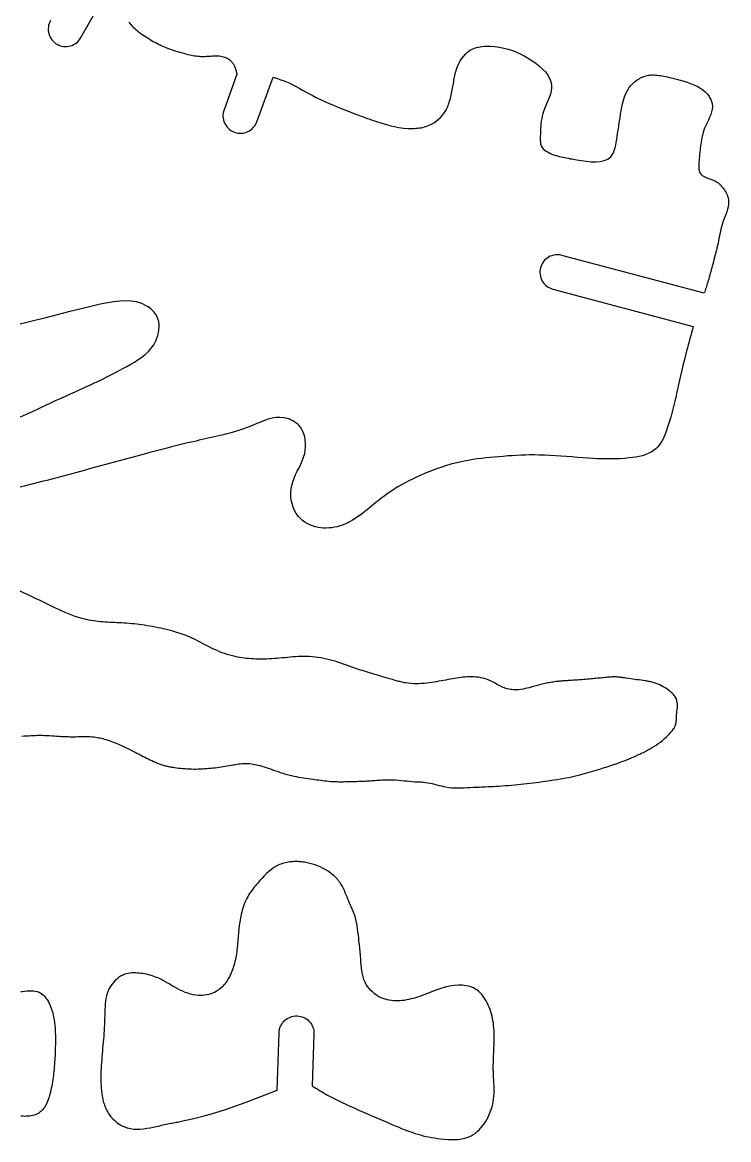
# Model space of a CAD drawing. Extents: x 0 to 235, y 0 to 140.
# Drawn here: x 204.63 to 234.96, y 0 to 47.94 of the extents above; entities that cross this region are included whole.
import ezdxf

# ---------------------------------------------------------------- set-up
doc = ezdxf.new("R2010")
doc.units = 0
doc.layers.add('CK_LEVEL_1', color=1, linetype='CONTINUOUS')

msp = doc.modelspace()

# ---------------------------------------------------------------- linework, layer by layer
at = {"layer": 'CK_LEVEL_1'}
for points in [[(205.838, 48.025, 0.414214), (206.124, 47.003, 0.414214), (207.146, 47.289), (208.144, 49.061)], [(209.2, 47.95), (209.243, 47.898), (209.287, 47.847), (209.333, 47.797), (209.381, 47.749), (209.442, 47.691), (209.505, 47.635), (209.57, 47.581), (209.636, 47.529), (209.704, 47.478), (209.773, 47.429), (209.843, 47.382), (209.914, 47.335), (209.986, 47.29), (210.059, 47.245), (210.133, 47.2), (210.208, 47.157), (210.283, 47.114), (210.359, 47.073), (210.435, 47.033), (210.512, 46.994), (210.589, 46.957), (210.667, 46.921), (210.769, 46.878), (210.871, 46.837), (210.974, 46.798), (211.078, 46.761), (211.183, 46.727), (211.289, 46.694), (211.395, 46.663), (211.502, 46.633), (211.61, 46.604), (211.679, 46.586), (211.749, 46.569), (211.818, 46.552), (211.888, 46.537), (211.958, 46.524), (212.028, 46.512), (212.098, 46.501), (212.168, 46.493), (212.238, 46.488), (212.299, 46.485), (212.36, 46.484), (212.421, 46.485), (212.482, 46.486), (212.543, 46.489), (212.605, 46.492), (212.666, 46.496), (212.728, 46.499), (212.79, 46.502), (212.852, 46.505), (212.913, 46.506), (212.974, 46.507), (213.035, 46.505), (213.095, 46.501), (213.155, 46.494), (213.214, 46.483), (213.273, 46.469), (213.33, 46.451), (213.357, 46.44), (213.385, 46.428), (213.411, 46.415), (213.438, 46.401), (213.463, 46.386), (213.489, 46.369), (213.513, 46.352), (213.537, 46.334), (213.559, 46.314), (213.585, 46.29), (213.61, 46.264), (213.633, 46.238), (213.655, 46.21), (213.675, 46.181), (213.695, 46.151), (213.713, 46.121), (213.729, 46.09), (213.745, 46.058), (213.76, 46.022), (213.775, 45.985), (213.788, 45.947), (213.799, 45.909), (213.81, 45.871), (213.819, 45.833), (213.828, 45.794), (213.837, 45.755), (213.845, 45.715), (213.291, 44.194, 0.414214), (213.74, 43.232, 0.414214), (214.702, 43.681), (215.396, 45.589), (215.444, 45.574), (215.492, 45.56), (215.541, 45.545), (215.589, 45.53), (215.637, 45.515), (215.685, 45.499), (215.732, 45.483), (215.78, 45.467), (215.827, 45.449), (215.97, 45.392), (216.111, 45.329), (216.25, 45.261), (216.388, 45.19), (216.525, 45.116), (216.661, 45.041), (216.797, 44.965), (216.933, 44.889), (217.07, 44.815), (217.25, 44.722), (217.433, 44.633), (217.617, 44.547), (217.802, 44.465), (217.989, 44.385), (218.176, 44.308), (218.364, 44.232), (218.553, 44.158), (218.742, 44.086), (218.842, 44.048), (218.943, 44.01), (219.043, 43.972), (219.143, 43.935), (219.244, 43.898), (219.345, 43.861), (219.446, 43.825), (219.548, 43.789), (219.65, 43.754), (219.838, 43.69), (220.027, 43.628), (220.218, 43.571), (220.41, 43.52), (220.603, 43.475), (220.798, 43.438), (220.993, 43.411), (221.189, 43.395), (221.387, 43.391), (221.46, 43.393), (221.533, 43.397), (221.606, 43.403), (221.679, 43.412), (221.752, 43.424), (221.824, 43.438), (221.895, 43.455), (221.965, 43.476), (222.035, 43.5), (222.137, 43.543), (222.236, 43.593), (222.331, 43.651), (222.423, 43.715), (222.509, 43.786), (222.59, 43.863), (222.665, 43.945), (222.733, 44.032), (222.793, 44.124), (222.827, 44.183), (222.858, 44.244), (222.886, 44.306), (222.912, 44.37), (222.936, 44.434), (222.958, 44.499), (222.978, 44.565), (222.997, 44.631), (223.014, 44.697), (223.031, 44.767), (223.048, 44.837), (223.063, 44.906), (223.078, 44.976), (223.092, 45.046), (223.105, 45.116), (223.118, 45.186), (223.13, 45.256), (223.142, 45.327), (223.154, 45.395), (223.165, 45.463), (223.178, 45.531), (223.19, 45.599), (223.204, 45.667), (223.22, 45.735), (223.237, 45.802), (223.256, 45.87), (223.278, 45.937), (223.323, 46.056), (223.377, 46.174), (223.439, 46.287), (223.509, 46.395), (223.588, 46.497), (223.673, 46.591), (223.766, 46.674), (223.866, 46.746), (223.973, 46.806), (224.051, 46.839), (224.131, 46.865), (224.214, 46.886), (224.298, 46.901), (224.383, 46.912), (224.47, 46.918), (224.557, 46.921), (224.644, 46.921), (224.731, 46.918), (224.926, 46.903), (225.117, 46.878), (225.305, 46.841), (225.491, 46.793), (225.674, 46.734), (225.855, 46.663), (226.036, 46.581), (226.216, 46.487), (226.396, 46.382), (226.548, 46.283), (226.697, 46.177), (226.84, 46.063), (226.972, 45.942), (227.091, 45.815), (227.193, 45.682), (227.273, 45.544), (227.33, 45.401), (227.358, 45.254), (227.359, 45.124), (227.34, 44.992), (227.305, 44.857), (227.258, 44.721), (227.204, 44.583), (227.145, 44.445), (227.087, 44.306), (227.032, 44.167), (226.985, 44.028), (226.956, 43.921), (226.933, 43.815), (226.915, 43.709), (226.902, 43.602), (226.892, 43.494), (226.885, 43.386), (226.88, 43.276), (226.877, 43.165), (226.874, 43.052), (226.872, 43.004), (226.871, 42.957), (226.871, 42.91), (226.873, 42.863), (226.876, 42.817), (226.881, 42.772), (226.889, 42.728), (226.9, 42.686), (226.915, 42.646), (226.953, 42.578), (227.002, 42.517), (227.062, 42.461), (227.131, 42.412), (227.206, 42.368), (227.286, 42.328), (227.369, 42.293), (227.453, 42.263), (227.537, 42.235), (227.616, 42.212), (227.694, 42.191), (227.77, 42.172), (227.846, 42.155), (227.922, 42.139), (227.998, 42.124), (228.076, 42.11), (228.155, 42.095), (228.236, 42.081), (228.433, 42.045), (228.639, 42.011), (228.849, 41.982), (229.057, 41.963), (229.258, 41.959), (229.448, 41.974), (229.621, 42.012), (229.773, 42.079), (229.898, 42.179), (229.959, 42.258), (230.011, 42.349), (230.053, 42.451), (230.087, 42.56), (230.115, 42.676), (230.138, 42.796), (230.157, 42.917), (230.175, 43.039), (230.191, 43.159), (230.203, 43.24), (230.215, 43.319), (230.227, 43.396), (230.24, 43.473), (230.252, 43.549), (230.265, 43.625), (230.277, 43.7), (230.289, 43.776), (230.301, 43.852), (230.324, 44.001), (230.348, 44.152), (230.374, 44.304), (230.405, 44.454), (230.442, 44.603), (230.488, 44.748), (230.545, 44.888), (230.613, 45.022), (230.696, 45.149), (230.765, 45.236), (230.842, 45.317), (230.926, 45.393), (231.016, 45.461), (231.111, 45.522), (231.21, 45.575), (231.313, 45.618), (231.419, 45.652), (231.526, 45.675), (231.598, 45.683), (231.67, 45.688), (231.742, 45.688), (231.814, 45.685), (231.887, 45.679), (231.959, 45.67), (232.031, 45.659), (232.103, 45.646), (232.175, 45.633), (232.256, 45.617), (232.337, 45.6), (232.417, 45.582), (232.497, 45.564), (232.577, 45.545), (232.657, 45.525), (232.737, 45.504), (232.818, 45.483), (232.898, 45.461), (233.043, 45.42), (233.187, 45.375), (233.329, 45.326), (233.469, 45.27), (233.604, 45.206), (233.732, 45.133), (233.852, 45.049), (233.963, 44.953), (234.062, 44.843), (234.092, 44.804), (234.12, 44.764), (234.146, 44.723), (234.171, 44.68), (234.192, 44.636), (234.212, 44.592), (234.228, 44.547), (234.242, 44.502), (234.252, 44.457), (234.263, 44.34), (234.254, 44.223), (234.229, 44.106), (234.191, 43.988), (234.144, 43.871), (234.091, 43.753), (234.035, 43.635), (233.98, 43.516), (233.931, 43.397), (233.9, 43.313), (233.872, 43.228), (233.848, 43.143), (233.827, 43.059), (233.809, 42.974), (233.793, 42.889), (233.778, 42.805), (233.765, 42.72), (233.754, 42.636), (233.743, 42.551), (233.733, 42.466), (233.724, 42.381), (233.716, 42.295), (233.708, 42.208), (233.701, 42.121), (233.695, 42.032), (233.689, 41.942), (233.684, 41.849), (233.683, 41.809), (233.681, 41.768), (233.681, 41.728), (233.681, 41.688), (233.684, 41.65), (233.688, 41.612), (233.695, 41.576), (233.704, 41.542), (233.716, 41.509), (233.763, 41.437), (233.829, 41.378), (233.909, 41.329), (234.001, 41.287), (234.1, 41.25), (234.202, 41.213), (234.303, 41.175), (234.399, 41.131), (234.487, 41.079), (234.513, 41.06), (234.537, 41.04), (234.561, 41.019), (234.583, 40.997), (234.605, 40.975), (234.626, 40.951), (234.646, 40.927), (234.666, 40.902), (234.686, 40.877), (234.726, 40.824), (234.765, 40.77), (234.802, 40.714), (234.837, 40.657), (234.868, 40.599), (234.896, 40.54), (234.92, 40.48), (234.939, 40.419), (234.953, 40.358), (234.963, 40.251), (234.959, 40.143), (234.942, 40.035), (234.915, 39.925), (234.881, 39.816), (234.841, 39.705), (234.799, 39.595), (234.757, 39.485), (234.718, 39.375), (234.686, 39.274), (234.657, 39.174), (234.632, 39.074), (234.609, 38.974), (234.587, 38.874), (234.567, 38.775), (234.547, 38.675), (234.527, 38.576), (234.506, 38.476), (234.484, 38.376), (234.461, 38.276), (234.437, 38.176), (234.412, 38.075), (234.386, 37.975), (234.36, 37.875), (234.333, 37.775), (234.307, 37.674), (234.28, 37.574), (234.259, 37.493), (234.237, 37.412), (234.216, 37.331), (234.194, 37.25), (234.173, 37.169), (234.151, 37.089), (234.128, 37.008), (234.105, 36.927), (234.082, 36.847), (234.064, 36.789), (234.046, 36.73), (234.028, 36.672), (234.009, 36.614), (233.991, 36.556), (233.972, 36.498), (233.953, 36.44), (233.934, 36.382), (233.915, 36.324), (227.8, 37.947, 0.414214), (226.882, 37.414, 0.414214), (227.415, 36.496), (233.444, 34.896), (233.408, 34.765), (233.371, 34.634), (233.334, 34.504), (233.298, 34.373), (233.262, 34.242), (233.226, 34.111), (233.191, 33.98), (233.156, 33.849), (233.122, 33.717), (233.075, 33.529), (233.029, 33.341), (232.985, 33.153), (232.941, 32.964), (232.898, 32.775), (232.855, 32.587), (232.813, 32.399), (232.771, 32.211), (232.728, 32.024), (232.689, 31.853), (232.649, 31.683), (232.608, 31.513), (232.566, 31.343), (232.521, 31.172), (232.473, 31.002), (232.423, 30.831), (232.368, 30.659), (232.31, 30.487), (232.273, 30.383), (232.233, 30.279), (232.191, 30.176), (232.145, 30.076), (232.095, 29.98), (232.04, 29.888), (231.98, 29.801), (231.914, 29.721), (231.842, 29.648), (231.74, 29.566), (231.629, 29.497), (231.509, 29.439), (231.383, 29.39), (231.25, 29.35), (231.113, 29.318), (230.974, 29.291), (230.833, 29.27), (230.692, 29.253), (230.49, 29.234), (230.291, 29.22), (230.095, 29.212), (229.9, 29.208), (229.706, 29.209), (229.513, 29.213), (229.321, 29.22), (229.129, 29.229), (228.937, 29.241), (228.703, 29.258), (228.468, 29.276), (228.233, 29.295), (227.997, 29.314), (227.761, 29.332), (227.524, 29.348), (227.287, 29.362), (227.05, 29.373), (226.813, 29.379), (226.622, 29.381), (226.431, 29.38), (226.24, 29.376), (226.049, 29.369), (225.858, 29.36), (225.667, 29.349), (225.476, 29.337), (225.285, 29.322), (225.094, 29.307), (224.906, 29.291), (224.719, 29.273), (224.531, 29.254), (224.344, 29.232), (224.157, 29.208), (223.971, 29.18), (223.786, 29.15), (223.601, 29.115), (223.417, 29.076), (223.224, 29.03), (223.031, 28.979), (222.84, 28.923), (222.649, 28.863), (222.46, 28.798), (222.273, 28.729), (222.086, 28.657), (221.901, 28.58), (221.717, 28.501), (221.553, 28.426), (221.39, 28.349), (221.228, 28.269), (221.068, 28.186), (220.911, 28.1), (220.755, 28.01), (220.602, 27.916), (220.452, 27.818), (220.304, 27.717), (220.205, 27.644), (220.107, 27.571), (220.01, 27.495), (219.914, 27.419), (219.818, 27.342), (219.723, 27.264), (219.628, 27.186), (219.532, 27.108), (219.436, 27.03), (219.336, 26.951), (219.235, 26.873), (219.132, 26.797), (219.028, 26.723), (218.923, 26.652), (218.815, 26.586), (218.705, 26.523), (218.592, 26.465), (218.476, 26.413), (218.369, 26.37), (218.259, 26.334), (218.146, 26.302), (218.033, 26.277), (217.918, 26.259), (217.802, 26.247), (217.685, 26.242), (217.568, 26.244), (217.45, 26.255), (217.328, 26.274), (217.208, 26.302), (217.09, 26.339), (216.975, 26.384), (216.864, 26.438), (216.759, 26.501), (216.66, 26.572), (216.569, 26.652), (216.486, 26.74), (216.395, 26.863), (216.319, 26.998), (216.257, 27.142), (216.211, 27.293), (216.18, 27.448), (216.163, 27.607), (216.16, 27.765), (216.173, 27.922), (216.199, 28.074), (216.243, 28.234), (216.301, 28.388), (216.367, 28.537), (216.439, 28.685), (216.514, 28.832), (216.586, 28.98), (216.653, 29.131), (216.711, 29.287), (216.756, 29.45), (216.781, 29.588), (216.794, 29.73), (216.795, 29.873), (216.783, 30.015), (216.758, 30.154), (216.719, 30.289), (216.666, 30.416), (216.598, 30.534), (216.514, 30.641), (216.456, 30.699), (216.392, 30.752), (216.325, 30.801), (216.253, 30.844), (216.178, 30.881), (216.101, 30.914), (216.022, 30.94), (215.942, 30.961), (215.861, 30.977), (215.693, 30.99), (215.526, 30.982), (215.36, 30.954), (215.194, 30.912), (215.03, 30.857), (214.866, 30.794), (214.702, 30.727), (214.539, 30.658), (214.376, 30.591), (214.238, 30.538), (214.1, 30.489), (213.962, 30.443), (213.824, 30.4), (213.686, 30.359), (213.548, 30.321), (213.409, 30.284), (213.27, 30.249), (213.131, 30.215), (213.002, 30.185), (212.873, 30.155), (212.743, 30.125), (212.613, 30.096), (212.483, 30.067), (212.353, 30.038), (212.223, 30.009), (212.093, 29.979), (211.963, 29.95), (211.729, 29.895), (211.495, 29.839), (211.262, 29.782), (211.029, 29.724), (210.796, 29.664), (210.563, 29.604), (210.331, 29.543), (210.099, 29.482), (209.867, 29.42), (209.544, 29.334), (209.222, 29.246), (208.9, 29.159), (208.577, 29.071), (208.255, 28.983), (207.933, 28.896), (207.611, 28.808), (207.289, 28.721), (206.967, 28.634), (206.752, 28.577), (206.538, 28.52), (206.324, 28.463), (206.11, 28.406), (205.895, 28.349), (205.68, 28.292), (205.465, 28.236), (205.25, 28.179), (205.035, 28.122), (204.869, 28.078), (204.704, 28.036), (204.538, 27.995)]]:
    msp.add_lwpolyline(points, format="xyb", dxfattribs=at)
for points in [[(204.555, 31.023), (204.683, 31.076), (204.81, 31.131), (204.935, 31.188), (205.06, 31.246), (205.183, 31.305), (205.307, 31.364), (205.431, 31.423), (205.639, 31.521), (205.849, 31.618), (206.059, 31.713), (206.271, 31.809), (206.483, 31.903), (206.695, 31.998), (206.906, 32.093), (207.117, 32.188), (207.328, 32.284), (207.528, 32.376), (207.728, 32.47), (207.927, 32.565), (208.125, 32.661), (208.323, 32.76), (208.522, 32.861), (208.72, 32.964), (208.919, 33.07), (209.118, 33.179), (209.284, 33.272), (209.448, 33.368), (209.608, 33.471), (209.762, 33.579), (209.908, 33.696), (210.043, 33.823), (210.166, 33.961), (210.274, 34.111), (210.364, 34.275), (210.412, 34.388), (210.451, 34.506), (210.48, 34.627), (210.499, 34.749), (210.507, 34.872), (210.502, 34.994), (210.485, 35.113), (210.454, 35.227), (210.408, 35.336), (210.374, 35.395), (210.336, 35.452), (210.293, 35.507), (210.247, 35.558), (210.197, 35.607), (210.145, 35.653), (210.09, 35.696), (210.033, 35.736), (209.975, 35.772), (209.76, 35.878), (209.535, 35.947), (209.301, 35.985), (209.059, 35.997), (208.811, 35.985), (208.559, 35.956), (208.305, 35.913), (208.05, 35.86), (207.796, 35.802), (207.228, 35.667), (206.671, 35.531), (206.125, 35.394), (205.587, 35.258), (205.058, 35.125), (204.534, 34.995)], [(204.606, 17.321), (204.702, 17.322), (204.798, 17.326), (204.894, 17.332), (204.99, 17.338), (205.087, 17.344), (205.183, 17.349), (205.279, 17.353), (205.383, 17.354), (205.488, 17.352), (205.592, 17.349), (205.696, 17.344), (205.801, 17.337), (205.905, 17.33), (206.009, 17.323), (206.113, 17.315), (206.218, 17.308), (206.296, 17.304), (206.374, 17.3), (206.453, 17.297), (206.531, 17.294), (206.61, 17.293), (206.688, 17.291), (206.767, 17.291), (206.845, 17.29), (206.924, 17.291), (207.012, 17.293), (207.101, 17.294), (207.189, 17.296), (207.277, 17.297), (207.365, 17.297), (207.453, 17.296), (207.541, 17.293), (207.628, 17.287), (207.716, 17.279), (207.779, 17.27), (207.841, 17.261), (207.903, 17.249), (207.966, 17.236), (208.028, 17.222), (208.089, 17.207), (208.151, 17.19), (208.212, 17.172), (208.272, 17.154), (208.403, 17.11), (208.532, 17.063), (208.659, 17.012), (208.786, 16.959), (208.911, 16.903), (209.036, 16.844), (209.159, 16.784), (209.282, 16.723), (209.405, 16.661), (209.474, 16.625), (209.544, 16.589), (209.614, 16.553), (209.684, 16.517), (209.753, 16.481), (209.823, 16.445), (209.893, 16.41), (209.964, 16.374), (210.034, 16.339), (210.112, 16.301), (210.191, 16.264), (210.27, 16.227), (210.35, 16.192), (210.43, 16.159), (210.511, 16.128), (210.593, 16.099), (210.675, 16.072), (210.758, 16.048), (210.802, 16.037), (210.846, 16.026), (210.891, 16.017), (210.935, 16.008), (210.98, 15.999), (211.025, 15.991), (211.07, 15.984), (211.115, 15.977), (211.16, 15.97), (211.252, 15.958), (211.344, 15.947), (211.436, 15.937), (211.528, 15.928), (211.621, 15.92), (211.713, 15.915), (211.805, 15.91), (211.898, 15.907), (211.99, 15.905), (212.084, 15.905), (212.177, 15.907), (212.27, 15.91), (212.363, 15.914), (212.456, 15.92), (212.549, 15.926), (212.642, 15.934), (212.734, 15.943), (212.827, 15.953), (212.913, 15.962), (212.999, 15.973), (213.085, 15.984), (213.171, 15.996), (213.257, 16.008), (213.343, 16.021), (213.428, 16.035), (213.514, 16.05), (213.6, 16.065), (213.665, 16.077), (213.73, 16.089), (213.795, 16.101), (213.86, 16.112), (213.926, 16.122), (213.991, 16.131), (214.056, 16.138), (214.122, 16.143), (214.187, 16.146), (214.258, 16.145), (214.33, 16.142), (214.401, 16.135), (214.472, 16.127), (214.543, 16.115), (214.614, 16.102), (214.685, 16.087), (214.755, 16.07), (214.825, 16.052), (214.918, 16.026), (215.01, 15.998), (215.101, 15.969), (215.193, 15.939), (215.283, 15.908), (215.374, 15.876), (215.464, 15.845), (215.555, 15.813), (215.646, 15.782), (215.706, 15.762), (215.765, 15.742), (215.825, 15.723), (215.886, 15.704), (215.946, 15.686), (216.006, 15.669), (216.067, 15.653), (216.128, 15.637), (216.189, 15.622), (216.291, 15.6), (216.393, 15.58), (216.495, 15.561), (216.598, 15.545), (216.701, 15.529), (216.804, 15.515), (216.907, 15.501), (217.01, 15.486), (217.113, 15.472), (217.196, 15.46), (217.279, 15.447), (217.362, 15.435), (217.445, 15.423), (217.528, 15.411), (217.61, 15.401), (217.693, 15.391), (217.776, 15.382), (217.86, 15.375), (217.93, 15.37), (218.001, 15.366), (218.072, 15.364), (218.142, 15.362), (218.213, 15.361), (218.284, 15.36), (218.355, 15.36), (218.426, 15.361), (218.497, 15.362), (218.568, 15.363), (218.639, 15.365), (218.71, 15.367), (218.781, 15.368), (218.852, 15.371), (218.924, 15.373), (218.995, 15.375), (219.066, 15.378), (219.137, 15.38), (219.208, 15.383), (219.279, 15.386), (219.35, 15.39), (219.422, 15.393), (219.493, 15.397), (219.564, 15.4), (219.636, 15.405), (219.707, 15.409), (219.778, 15.414), (219.85, 15.419), (219.921, 15.424), (219.993, 15.429), (220.064, 15.434), (220.135, 15.438), (220.207, 15.441), (220.278, 15.444), (220.35, 15.445), (220.421, 15.445), (220.541, 15.442), (220.661, 15.436), (220.781, 15.427), (220.901, 15.416), (221.022, 15.403), (221.142, 15.391), (221.262, 15.379), (221.382, 15.369), (221.503, 15.361), (221.552, 15.358), (221.601, 15.356), (221.65, 15.354), (221.698, 15.352), (221.747, 15.349), (221.796, 15.346), (221.845, 15.343), (221.893, 15.338), (221.941, 15.333), (222.04, 15.318), (222.138, 15.299), (222.235, 15.276), (222.333, 15.252), (222.43, 15.226), (222.527, 15.201), (222.624, 15.177), (222.722, 15.155), (222.82, 15.136), (222.948, 15.117), (223.078, 15.104), (223.208, 15.097), (223.339, 15.095), (223.47, 15.096), (223.602, 15.1), (223.734, 15.106), (223.865, 15.113), (223.997, 15.12), (224.121, 15.126), (224.245, 15.132), (224.368, 15.137), (224.492, 15.142), (224.615, 15.148), (224.738, 15.153), (224.862, 15.159), (224.985, 15.165), (225.108, 15.172), (225.24, 15.181), (225.373, 15.19), (225.505, 15.2), (225.637, 15.212), (225.77, 15.224), (225.902, 15.237), (226.034, 15.25), (226.166, 15.265), (226.298, 15.279), (226.43, 15.295), (226.562, 15.311), (226.693, 15.328), (226.824, 15.345), (226.956, 15.363), (227.087, 15.381), (227.218, 15.4), (227.349, 15.42), (227.48, 15.441), (227.602, 15.46), (227.723, 15.48), (227.844, 15.502), (227.965, 15.524), (228.086, 15.547), (228.207, 15.571), (228.327, 15.597), (228.447, 15.625), (228.566, 15.654), (228.667, 15.68), (228.768, 15.707), (228.869, 15.735), (228.969, 15.764), (229.07, 15.794), (229.17, 15.824), (229.27, 15.855), (229.37, 15.886), (229.47, 15.917), (229.548, 15.941), (229.627, 15.966), (229.705, 15.991), (229.783, 16.016), (229.861, 16.041), (229.939, 16.066), (230.017, 16.092), (230.095, 16.119), (230.172, 16.146), (230.276, 16.184), (230.379, 16.222), (230.482, 16.262), (230.584, 16.303), (230.686, 16.345), (230.787, 16.388), (230.889, 16.432), (230.99, 16.476), (231.091, 16.521), (231.143, 16.545), (231.196, 16.57), (231.249, 16.594), (231.301, 16.619), (231.353, 16.645), (231.405, 16.67), (231.456, 16.697), (231.507, 16.724), (231.558, 16.751), (231.656, 16.808), (231.752, 16.867), (231.846, 16.929), (231.938, 16.994), (232.029, 17.063), (232.118, 17.134), (232.205, 17.208), (232.291, 17.286), (232.376, 17.366), (232.417, 17.408), (232.458, 17.45), (232.497, 17.494), (232.534, 17.538), (232.569, 17.583), (232.601, 17.63), (232.63, 17.678), (232.654, 17.728), (232.675, 17.779), (232.688, 17.825), (232.699, 17.872), (232.707, 17.92), (232.712, 17.969), (232.717, 18.019), (232.72, 18.069), (232.722, 18.12), (232.725, 18.172), (232.728, 18.224), (232.736, 18.302), (232.744, 18.381), (232.752, 18.459), (232.759, 18.537), (232.764, 18.614), (232.763, 18.689), (232.757, 18.762), (232.744, 18.833), (232.721, 18.901), (232.702, 18.944), (232.678, 18.985), (232.652, 19.025), (232.622, 19.064), (232.59, 19.101), (232.555, 19.138), (232.519, 19.173), (232.481, 19.207), (232.442, 19.239), (232.373, 19.294), (232.302, 19.345), (232.23, 19.393), (232.156, 19.437), (232.08, 19.478), (232.003, 19.515), (231.925, 19.549), (231.845, 19.579), (231.764, 19.605), (231.723, 19.617), (231.681, 19.629), (231.639, 19.639), (231.597, 19.649), (231.554, 19.658), (231.511, 19.666), (231.468, 19.674), (231.426, 19.682), (231.383, 19.689), (231.293, 19.703), (231.203, 19.715), (231.114, 19.727), (231.024, 19.738), (230.934, 19.749), (230.844, 19.76), (230.755, 19.771), (230.665, 19.783), (230.575, 19.796), (230.528, 19.804), (230.48, 19.812), (230.432, 19.819), (230.385, 19.827), (230.337, 19.834), (230.289, 19.841), (230.242, 19.846), (230.194, 19.851), (230.146, 19.854), (230.085, 19.857), (230.023, 19.857), (229.962, 19.855), (229.9, 19.852), (229.839, 19.848), (229.777, 19.843), (229.716, 19.837), (229.654, 19.83), (229.593, 19.824), (229.526, 19.816), (229.459, 19.81), (229.392, 19.803), (229.326, 19.796), (229.259, 19.79), (229.192, 19.783), (229.126, 19.777), (229.059, 19.771), (228.992, 19.765), (228.904, 19.758), (228.815, 19.75), (228.727, 19.743), (228.638, 19.736), (228.55, 19.729), (228.461, 19.723), (228.373, 19.717), (228.284, 19.711), (228.195, 19.705), (228.152, 19.703), (228.108, 19.7), (228.064, 19.697), (228.021, 19.695), (227.977, 19.692), (227.933, 19.689), (227.89, 19.686), (227.846, 19.683), (227.803, 19.68), (227.787, 19.679), (227.771, 19.678), (227.756, 19.676), (227.74, 19.675), (227.725, 19.673), (227.709, 19.672), (227.693, 19.671), (227.678, 19.669), (227.662, 19.667), (227.604, 19.661), (227.545, 19.654), (227.487, 19.647), (227.429, 19.638), (227.371, 19.629), (227.313, 19.62), (227.255, 19.609), (227.197, 19.598), (227.139, 19.587), (227.075, 19.573), (227.012, 19.558), (226.948, 19.543), (226.884, 19.527), (226.821, 19.511), (226.758, 19.495), (226.694, 19.477), (226.631, 19.46), (226.567, 19.443), (226.48, 19.419), (226.393, 19.395), (226.306, 19.373), (226.218, 19.353), (226.131, 19.335), (226.043, 19.32), (225.954, 19.309), (225.866, 19.303), (225.777, 19.302), (225.713, 19.305), (225.65, 19.311), (225.587, 19.32), (225.524, 19.332), (225.462, 19.346), (225.4, 19.363), (225.339, 19.383), (225.279, 19.406), (225.22, 19.43), (225.161, 19.458), (225.102, 19.488), (225.045, 19.52), (224.987, 19.552), (224.93, 19.585), (224.873, 19.617), (224.816, 19.649), (224.758, 19.679), (224.699, 19.706), (224.607, 19.744), (224.512, 19.775), (224.416, 19.802), (224.318, 19.823), (224.218, 19.839), (224.118, 19.85), (224.017, 19.857), (223.916, 19.86), (223.815, 19.859), (223.725, 19.856), (223.635, 19.85), (223.545, 19.842), (223.456, 19.831), (223.367, 19.82), (223.279, 19.806), (223.19, 19.792), (223.102, 19.777), (223.014, 19.761), (222.914, 19.742), (222.813, 19.723), (222.713, 19.704), (222.612, 19.686), (222.511, 19.668), (222.411, 19.651), (222.309, 19.634), (222.208, 19.619), (222.106, 19.605), (221.994, 19.591), (221.881, 19.58), (221.769, 19.572), (221.656, 19.566), (221.543, 19.564), (221.43, 19.566), (221.318, 19.572), (221.207, 19.583), (221.096, 19.598), (221.044, 19.608), (220.993, 19.618), (220.942, 19.629), (220.891, 19.641), (220.84, 19.653), (220.79, 19.666), (220.739, 19.68), (220.688, 19.694), (220.638, 19.708), (220.528, 19.739), (220.419, 19.771), (220.31, 19.803), (220.202, 19.835), (220.093, 19.867), (219.984, 19.9), (219.876, 19.932), (219.767, 19.965), (219.658, 19.998), (219.575, 20.023), (219.491, 20.048), (219.407, 20.074), (219.324, 20.099), (219.24, 20.125), (219.157, 20.151), (219.073, 20.178), (218.99, 20.205), (218.907, 20.233), (218.786, 20.275), (218.666, 20.318), (218.545, 20.361), (218.424, 20.405), (218.304, 20.447), (218.182, 20.488), (218.06, 20.527), (217.938, 20.563), (217.814, 20.596), (217.693, 20.625), (217.571, 20.651), (217.448, 20.673), (217.325, 20.691), (217.201, 20.707), (217.077, 20.718), (216.952, 20.727), (216.828, 20.731), (216.703, 20.733), (216.589, 20.731), (216.475, 20.727), (216.361, 20.72), (216.248, 20.712), (216.134, 20.703), (216.02, 20.693), (215.907, 20.682), (215.793, 20.671), (215.679, 20.661), (215.566, 20.651), (215.453, 20.643), (215.34, 20.635), (215.226, 20.629), (215.113, 20.624), (214.999, 20.62), (214.886, 20.619), (214.773, 20.619), (214.659, 20.622), (214.56, 20.626), (214.46, 20.632), (214.361, 20.64), (214.262, 20.65), (214.163, 20.662), (214.064, 20.677), (213.966, 20.693), (213.868, 20.711), (213.77, 20.732), (213.657, 20.759), (213.544, 20.789), (213.432, 20.822), (213.321, 20.858), (213.211, 20.897), (213.102, 20.939), (212.994, 20.983), (212.887, 21.03), (212.781, 21.079), (212.675, 21.131), (212.571, 21.184), (212.467, 21.239), (212.364, 21.294), (212.26, 21.349), (212.157, 21.403), (212.052, 21.456), (211.947, 21.507), (211.841, 21.556), (211.755, 21.593), (211.669, 21.627), (211.581, 21.661), (211.493, 21.692), (211.405, 21.722), (211.315, 21.75), (211.226, 21.777), (211.136, 21.803), (211.046, 21.828), (210.929, 21.859), (210.812, 21.888), (210.694, 21.916), (210.577, 21.942), (210.459, 21.967), (210.341, 21.991), (210.222, 22.013), (210.104, 22.034), (209.985, 22.054), (209.875, 22.071), (209.764, 22.087), (209.654, 22.103), (209.544, 22.117), (209.433, 22.13), (209.322, 22.141), (209.212, 22.151), (209.101, 22.16), (208.99, 22.168), (208.889, 22.174), (208.789, 22.178), (208.689, 22.183), (208.588, 22.187), (208.488, 22.191), (208.388, 22.195), (208.287, 22.2), (208.187, 22.206), (208.087, 22.214), (207.987, 22.223), (207.887, 22.233), (207.787, 22.246), (207.687, 22.26), (207.588, 22.277), (207.489, 22.295), (207.391, 22.315), (207.293, 22.338), (207.196, 22.363), (207.049, 22.406), (206.904, 22.453), (206.76, 22.505), (206.617, 22.561), (206.476, 22.62), (206.335, 22.682), (206.195, 22.746), (206.056, 22.811), (205.917, 22.878), (205.744, 22.961), (205.571, 23.045), (205.399, 23.129), (205.226, 23.212), (205.053, 23.295), (204.88, 23.376), (204.706, 23.456), (204.531, 23.533)], [(204.565, 6.354), (204.636, 6.364), (204.727, 6.375), (204.819, 6.383), (204.912, 6.388), (205.003, 6.388), (205.094, 6.383), (205.181, 6.371), (205.266, 6.352), (205.346, 6.324), (205.422, 6.287), (205.484, 6.245), (205.542, 6.196), (205.596, 6.14), (205.646, 6.078), (205.691, 6.012), (205.733, 5.942), (205.772, 5.869), (205.807, 5.794), (205.839, 5.718), (205.882, 5.602), (205.919, 5.485), (205.95, 5.369), (205.975, 5.252), (205.996, 5.135), (206.013, 5.017), (206.025, 4.899), (206.035, 4.781), (206.042, 4.663), (206.046, 4.578), (206.048, 4.493), (206.05, 4.408), (206.051, 4.323), (206.051, 4.238), (206.05, 4.153), (206.049, 4.068), (206.047, 3.982), (206.045, 3.897), (206.042, 3.802), (206.039, 3.706), (206.035, 3.61), (206.03, 3.514), (206.025, 3.419), (206.018, 3.323), (206.011, 3.228), (206.004, 3.133), (205.995, 3.037), (205.985, 2.945), (205.975, 2.852), (205.963, 2.759), (205.951, 2.667), (205.937, 2.575), (205.923, 2.483), (205.907, 2.391), (205.891, 2.299), (205.873, 2.208), (205.857, 2.131), (205.84, 2.055), (205.821, 1.979), (205.801, 1.904), (205.778, 1.829), (205.753, 1.754), (205.726, 1.68), (205.695, 1.607), (205.661, 1.535), (205.634, 1.484), (205.606, 1.434), (205.575, 1.385), (205.542, 1.337), (205.507, 1.292), (205.469, 1.249), (205.429, 1.209), (205.387, 1.173), (205.342, 1.141), (205.282, 1.105), (205.219, 1.076), (205.152, 1.053), (205.083, 1.034), (205.012, 1.02), (204.939, 1.011), (204.866, 1.004), (204.792, 1.001), (204.719, 1), (204.64, 1.002), (204.563, 1.006)]]:
    msp.add_lwpolyline(points, dxfattribs=at)
msp.add_lwpolyline([(215.569, 2.124), (215.653, 4.583, -0.414214), (216.429, 5.308, -0.414214), (217.153, 4.532), (217.077, 2.305), (217.156, 2.257), (217.235, 2.209), (217.314, 2.161), (217.393, 2.113), (217.473, 2.066), (217.552, 2.019), (217.632, 1.973), (217.713, 1.928), (217.794, 1.883), (217.937, 1.806), (218.081, 1.732), (218.226, 1.661), (218.372, 1.591), (218.519, 1.522), (218.667, 1.455), (218.815, 1.388), (218.963, 1.323), (219.112, 1.257), (219.285, 1.181), (219.459, 1.105), (219.632, 1.029), (219.806, 0.954), (219.979, 0.878), (220.153, 0.803), (220.328, 0.729), (220.502, 0.655), (220.677, 0.581), (220.767, 0.543), (220.857, 0.506), (220.947, 0.47), (221.037, 0.434), (221.128, 0.399), (221.218, 0.364), (221.309, 0.331), (221.401, 0.3), (221.492, 0.27), (221.609, 0.234), (221.727, 0.201), (221.845, 0.17), (221.965, 0.142), (222.085, 0.116), (222.207, 0.093), (222.329, 0.072), (222.454, 0.053), (222.579, 0.036), (222.732, 0.019), (222.886, 0.007), (223.04, 0), (223.193, 0.001), (223.344, 0.01), (223.492, 0.03), (223.635, 0.062), (223.774, 0.107), (223.906, 0.167), (223.997, 0.22), (224.084, 0.281), (224.167, 0.349), (224.246, 0.424), (224.321, 0.504), (224.391, 0.589), (224.457, 0.678), (224.518, 0.77), (224.575, 0.865), (224.631, 0.97), (224.681, 1.078), (224.727, 1.187), (224.766, 1.297), (224.801, 1.409), (224.829, 1.523), (224.853, 1.637), (224.871, 1.752), (224.883, 1.867), (224.89, 1.98), (224.893, 2.094), (224.892, 2.207), (224.888, 2.321), (224.883, 2.435), (224.876, 2.549), (224.869, 2.663), (224.863, 2.777), (224.859, 2.891), (224.856, 2.994), (224.855, 3.098), (224.856, 3.201), (224.858, 3.305), (224.861, 3.408), (224.865, 3.512), (224.87, 3.615), (224.874, 3.719), (224.879, 3.822), (224.885, 3.943), (224.89, 4.064), (224.894, 4.185), (224.896, 4.306), (224.897, 4.427), (224.895, 4.548), (224.891, 4.668), (224.883, 4.788), (224.871, 4.907), (224.858, 5.006), (224.842, 5.103), (224.824, 5.201), (224.801, 5.298), (224.776, 5.394), (224.747, 5.49), (224.714, 5.585), (224.678, 5.68), (224.638, 5.774), (224.593, 5.868), (224.544, 5.96), (224.491, 6.049), (224.433, 6.135), (224.371, 6.217), (224.303, 6.292), (224.231, 6.362), (224.153, 6.424), (224.069, 6.477), (223.999, 6.514), (223.925, 6.544), (223.849, 6.569), (223.771, 6.59), (223.691, 6.605), (223.61, 6.616), (223.528, 6.623), (223.446, 6.626), (223.364, 6.626), (223.17, 6.612), (222.98, 6.582), (222.793, 6.538), (222.608, 6.484), (222.425, 6.422), (222.243, 6.355), (222.061, 6.286), (221.879, 6.216), (221.697, 6.15), (221.603, 6.118), (221.51, 6.089), (221.416, 6.061), (221.321, 6.036), (221.226, 6.013), (221.131, 5.994), (221.034, 5.978), (220.937, 5.965), (220.84, 5.957), (220.749, 5.953), (220.658, 5.953), (220.568, 5.958), (220.477, 5.966), (220.387, 5.98), (220.298, 5.998), (220.21, 6.022), (220.124, 6.051), (220.04, 6.086), (219.942, 6.134), (219.849, 6.191), (219.759, 6.255), (219.675, 6.325), (219.596, 6.401), (219.523, 6.483), (219.457, 6.569), (219.399, 6.66), (219.348, 6.754), (219.299, 6.871), (219.261, 6.992), (219.232, 7.115), (219.21, 7.241), (219.194, 7.369), (219.183, 7.499), (219.173, 7.628), (219.165, 7.758), (219.156, 7.887), (219.15, 7.958), (219.143, 8.029), (219.136, 8.1), (219.128, 8.17), (219.12, 8.24), (219.112, 8.31), (219.104, 8.38), (219.096, 8.451), (219.088, 8.521), (219.074, 8.653), (219.06, 8.786), (219.045, 8.919), (219.028, 9.051), (219.008, 9.183), (218.984, 9.314), (218.955, 9.443), (218.92, 9.57), (218.879, 9.695), (218.859, 9.746), (218.839, 9.796), (218.818, 9.846), (218.796, 9.895), (218.774, 9.945), (218.751, 9.995), (218.729, 10.044), (218.706, 10.094), (218.684, 10.144), (218.646, 10.234), (218.61, 10.325), (218.574, 10.416), (218.538, 10.506), (218.501, 10.596), (218.462, 10.686), (218.421, 10.773), (218.376, 10.859), (218.328, 10.943), (218.31, 10.972), (218.291, 11.001), (218.272, 11.029), (218.253, 11.056), (218.232, 11.084), (218.212, 11.111), (218.19, 11.137), (218.168, 11.163), (218.146, 11.189), (218.105, 11.233), (218.062, 11.275), (218.018, 11.317), (217.973, 11.356), (217.926, 11.394), (217.879, 11.431), (217.83, 11.467), (217.78, 11.501), (217.73, 11.534), (217.629, 11.594), (217.526, 11.65), (217.42, 11.701), (217.312, 11.747), (217.201, 11.788), (217.089, 11.824), (216.974, 11.855), (216.858, 11.881), (216.741, 11.901), (216.687, 11.909), (216.633, 11.916), (216.579, 11.921), (216.525, 11.926), (216.47, 11.929), (216.416, 11.931), (216.361, 11.931), (216.307, 11.93), (216.253, 11.928), (216.186, 11.924), (216.12, 11.917), (216.055, 11.909), (215.99, 11.897), (215.925, 11.884), (215.862, 11.868), (215.799, 11.849), (215.738, 11.828), (215.678, 11.805), (215.555, 11.746), (215.437, 11.676), (215.324, 11.597), (215.216, 11.51), (215.111, 11.416), (215.011, 11.317), (214.913, 11.213), (214.819, 11.107), (214.726, 10.999), (214.675, 10.938), (214.624, 10.876), (214.574, 10.814), (214.526, 10.751), (214.479, 10.688), (214.433, 10.624), (214.39, 10.558), (214.348, 10.492), (214.308, 10.424), (214.267, 10.346), (214.228, 10.265), (214.192, 10.183), (214.158, 10.1), (214.127, 10.016), (214.099, 9.93), (214.074, 9.844), (214.05, 9.756), (214.029, 9.669), (213.997, 9.511), (213.97, 9.351), (213.948, 9.192), (213.93, 9.031), (213.914, 8.871), (213.9, 8.711), (213.886, 8.55), (213.872, 8.39), (213.856, 8.231), (213.846, 8.147), (213.836, 8.063), (213.824, 7.979), (213.811, 7.895), (213.796, 7.811), (213.779, 7.727), (213.761, 7.644), (213.74, 7.56), (213.717, 7.476), (213.669, 7.329), (213.614, 7.183), (213.549, 7.041), (213.475, 6.903), (213.392, 6.773), (213.3, 6.652), (213.197, 6.541), (213.084, 6.443), (212.96, 6.36), (212.883, 6.319), (212.802, 6.283), (212.719, 6.253), (212.634, 6.228), (212.547, 6.208), (212.459, 6.195), (212.37, 6.186), (212.281, 6.183), (212.193, 6.186), (212.076, 6.197), (211.962, 6.217), (211.849, 6.245), (211.737, 6.28), (211.627, 6.321), (211.519, 6.367), (211.412, 6.418), (211.307, 6.472), (211.203, 6.528), (211.113, 6.579), (211.023, 6.631), (210.934, 6.683), (210.845, 6.734), (210.756, 6.785), (210.667, 6.834), (210.576, 6.88), (210.485, 6.924), (210.392, 6.964), (210.32, 6.991), (210.248, 7.017), (210.175, 7.04), (210.1, 7.061), (210.026, 7.08), (209.95, 7.097), (209.873, 7.112), (209.796, 7.125), (209.719, 7.136), (209.642, 7.144), (209.564, 7.151), (209.487, 7.155), (209.41, 7.156), (209.333, 7.153), (209.257, 7.146), (209.182, 7.135), (209.108, 7.118), (209.035, 7.096), (208.942, 7.058), (208.852, 7.011), (208.766, 6.955), (208.685, 6.891), (208.608, 6.821), (208.538, 6.744), (208.473, 6.662), (208.415, 6.576), (208.365, 6.486), (208.317, 6.383), (208.278, 6.276), (208.247, 6.168), (208.223, 6.057), (208.205, 5.945), (208.192, 5.831), (208.182, 5.717), (208.176, 5.603), (208.171, 5.489), (208.169, 5.427), (208.168, 5.364), (208.166, 5.302), (208.164, 5.241), (208.163, 5.179), (208.161, 5.117), (208.159, 5.055), (208.157, 4.994), (208.155, 4.932), (208.149, 4.807), (208.141, 4.682), (208.133, 4.557), (208.123, 4.432), (208.113, 4.307), (208.102, 4.182), (208.091, 4.057), (208.079, 3.932), (208.068, 3.807), (208.057, 3.681), (208.047, 3.555), (208.037, 3.429), (208.028, 3.303), (208.02, 3.177), (208.013, 3.05), (208.008, 2.924), (208.004, 2.797), (208.002, 2.67), (208.002, 2.555), (208.004, 2.439), (208.009, 2.324), (208.016, 2.208), (208.026, 2.093), (208.04, 1.979), (208.058, 1.866), (208.08, 1.753), (208.108, 1.641), (208.122, 1.588), (208.139, 1.535), (208.156, 1.483), (208.175, 1.431), (208.196, 1.379), (208.218, 1.328), (208.242, 1.278), (208.268, 1.229), (208.295, 1.18), (208.362, 1.078), (208.437, 0.981), (208.52, 0.889), (208.61, 0.804), (208.705, 0.727), (208.807, 0.657), (208.913, 0.597), (209.022, 0.547), (209.135, 0.507), (209.27, 0.474), (209.407, 0.456), (209.547, 0.45), (209.688, 0.454), (209.829, 0.467), (209.971, 0.487), (210.113, 0.512), (210.255, 0.54), (210.395, 0.57), (210.464, 0.585), (210.533, 0.6), (210.602, 0.615), (210.67, 0.63), (210.738, 0.644), (210.807, 0.659), (210.875, 0.673), (210.943, 0.687), (211.011, 0.701), (211.068, 0.712), (211.126, 0.723), (211.183, 0.734), (211.24, 0.745), (211.298, 0.757), (211.355, 0.768), (211.413, 0.779), (211.47, 0.791), (211.528, 0.802), (211.989, 0.906), (212.445, 1.025), (212.898, 1.157), (213.348, 1.301), (213.796, 1.454), (214.241, 1.615), (214.684, 1.781), (215.127, 1.951), (215.569, 2.124)], format="xyb", close=True, dxfattribs=at)

doc.saveas('drawing.dxf')
